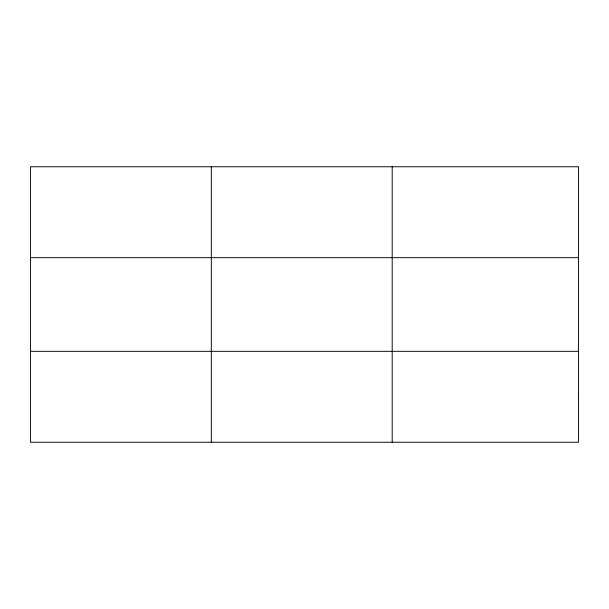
<?xml version="1.0" encoding="UTF-8"?>
<svg xmlns="http://www.w3.org/2000/svg" width="609" height="609" viewBox="0 0 609 609"><rect width="100%" height="100%" fill="white"/><g stroke="black" fill="none" stroke-linecap="round" stroke-linejoin="round"><path stroke-width="0.91" d="M211.323 442.241L211.323 166.759M392.196 442.241L392.196 166.759M30.45 257.668L578.55 257.668M30.45 351.332L578.55 351.332M578.55 396.786L578.55 442.241L30.45 442.241L30.45 166.759L578.55 166.759L578.55 396.786"/></g></svg>
